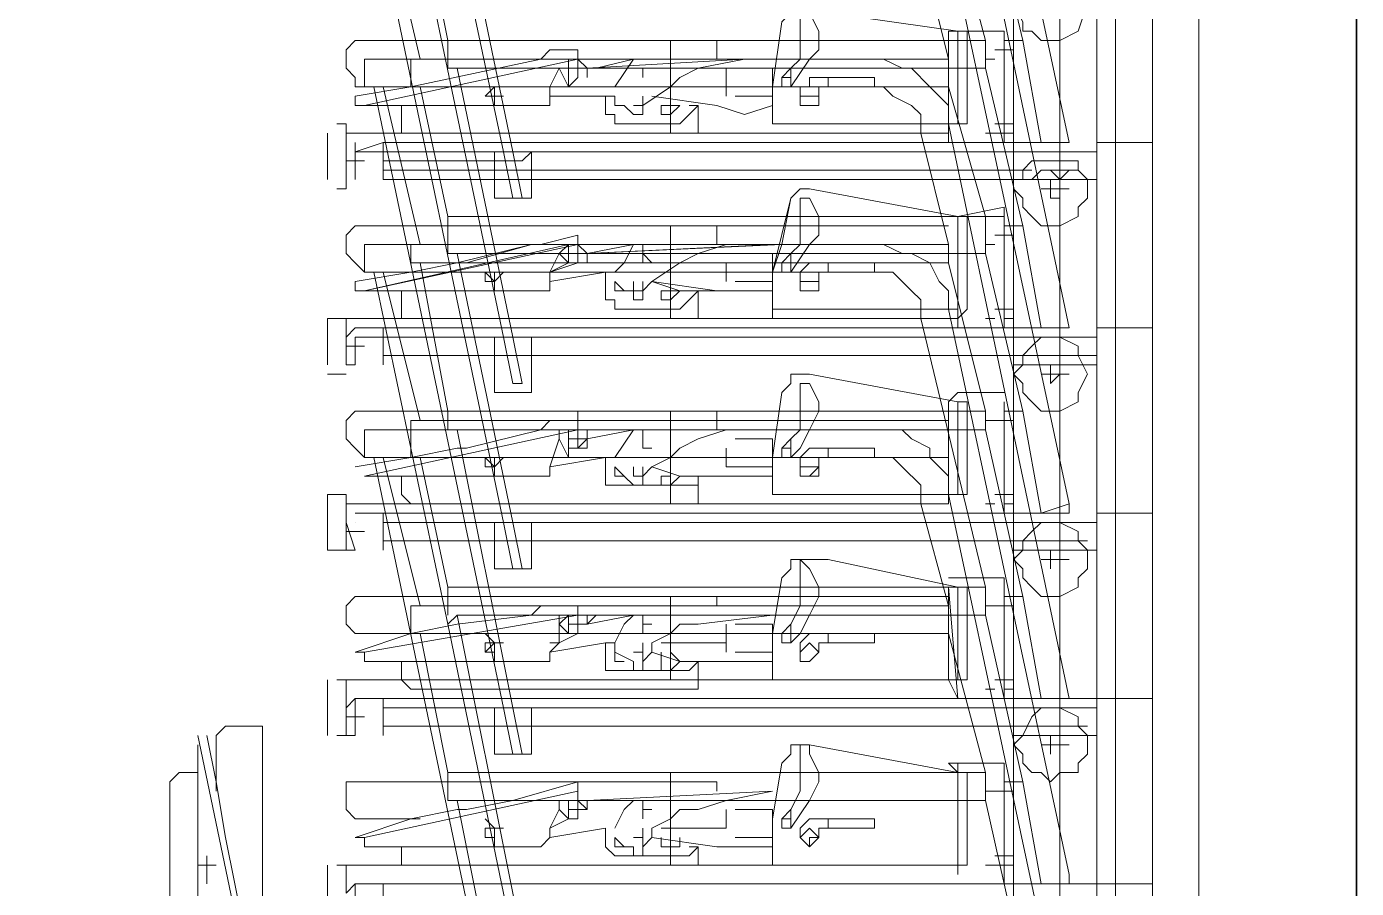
# Model space of a CAD drawing. Header units: millimetres. Extents: x -1.1 to 32, y -0.3 to 34.4.
# Drawn here: x 27.097 to 29.128, y 3.623 to 4.939 of the extents above; entities that cross this region are included whole.
import ezdxf

# ---------------------------------------------------------------- set-up
doc = ezdxf.new("R2010")
doc.units = ezdxf.units.MM
doc.layers.add('PDF_Geometría', color=7, linetype='Continuous')

msp = doc.modelspace()

# ---------------------------------------------------------------- linework, layer by layer
at = {"layer": 'PDF_Geometría', "lineweight": 35}
msp.add_lwpolyline([(18.4115, 13.8648), (29.1278, 13.8648), (29.1278, 11.5574), (29.1278, 11.4441), (29.1278, 10.8212), (29.1278, 10.6372), (29.1278, 9.2357), (29.1278, 9.0942), (29.1278, 7.9192), (29.1278, 7.5794), (29.1278, 2.6247), (20.7756, 2.6247), (13.5842, 2.6247)], dxfattribs=at)
at = {"layer": 'PDF_Geometría', "color": 80, "lineweight": 18, "true_color": 0x49fd1f}
for points in [[(28.7597, 3.2335), (28.7597, 6.9566)], [(28.8871, 3.2335), (28.8871, 6.9566)], [(28.6748, 3.2335), (28.6748, 6.7301)], [(28.7314, 3.6298), (28.8164, 3.6298), (28.8164, 3.2335), (28.8164, 3.913), (28.8164, 4.1961), (28.8164, 4.4792), (28.8164, 4.7623), (28.8164, 5.0313), (28.8164, 6.7301), (28.7314, 6.7301)], [(28.604, 4.9888), (28.604, 4.7057), (28.604, 4.4226), (28.604, 4.1395), (28.604, 3.8563), (28.604, 3.8139), (28.604, 3.6298), (28.604, 3.2335)], [(28.7314, 3.2335), (28.7314, 3.8563), (28.7314, 4.1395), (28.7314, 4.4226), (28.7314, 4.7057), (28.7314, 4.9888)], [(27.6414, 4.7623), (28.5899, 4.7623), (28.5899, 4.9322), (28.5191, 4.9322), (28.5049, 4.9322), (28.5049, 4.7623), (28.5191, 4.7623)], [(28.5899, 4.7623), (28.5899, 4.8048), (28.5899, 4.7623)], [(27.5565, 4.7765), (27.5565, 4.7057)], [(27.5848, 4.7765), (27.5848, 4.7907), (27.5706, 4.7907)], [(28.5049, 4.7765), (27.5848, 4.7765), (27.5848, 4.7057), (27.5848, 4.6916), (27.5706, 4.6916)], [(27.5989, 4.7623), (27.5989, 4.7482), (27.5989, 4.7623)], [(28.5899, 4.7623), (28.5191, 4.7623), (28.5899, 4.7623)], [(28.7314, 4.7623), (28.8164, 4.7623)], [(27.5989, 4.7482), (27.5989, 4.7057)], [(28.7314, 4.7057), (28.7173, 4.7057), (28.7031, 4.7199), (28.7031, 4.734), (28.6748, 4.734), (28.6606, 4.734), (28.6465, 4.734), (28.6323, 4.734), (28.6182, 4.7199), (28.6182, 4.7057), (28.604, 4.7057), (27.6414, 4.7057)], [(28.5899, 4.6632), (28.5899, 4.5217), (28.5899, 4.4792), (28.5191, 4.4792), (28.5191, 4.6491)], [(28.5049, 4.6491), (28.5191, 4.6491), (28.5049, 4.6491)], [(28.5899, 4.5217), (28.5899, 4.4792), (28.5191, 4.4792)], [(27.5848, 4.4934), (27.5565, 4.4934), (27.5565, 4.4226)], [(28.5049, 4.4934), (27.5848, 4.4934), (27.5848, 4.4651), (27.5848, 4.4226), (27.5989, 4.4226), (27.5989, 4.4651), (27.6414, 4.4651), (27.6414, 4.4226), (27.6414, 4.4651), (27.6414, 4.4792), (27.5989, 4.4792), (27.5848, 4.4651)], [(28.604, 4.4792), (27.6414, 4.4792)], [(28.7314, 4.4792), (28.8164, 4.4792)], [(28.604, 4.4367), (27.6414, 4.4367)], [(27.5565, 4.4084), (27.5848, 4.4084)], [(28.7314, 4.4226), (28.604, 4.4226)], [(28.5899, 4.3801), (28.5191, 4.3801), (28.5049, 4.366), (28.5049, 4.2102), (27.5848, 4.2102)], [(28.5899, 4.366), (28.5899, 4.1961), (27.6414, 4.1961), (27.5989, 4.1961)], [(28.5899, 4.3235), (28.5899, 4.366), (28.5899, 4.3235)], [(27.6414, 4.1961), (27.6414, 4.1819), (27.6414, 4.1395), (27.6414, 4.1819)], [(28.5899, 4.1961), (28.5191, 4.1961)], [(28.7314, 4.1961), (28.8164, 4.1961)], [(27.5848, 4.1819), (27.5848, 4.1395)], [(27.5989, 4.1819), (27.5989, 4.1819)], [(27.6414, 4.1819), (27.6414, 4.1819)], [(28.604, 4.1536), (27.6414, 4.1536)], [(28.7314, 4.1395), (28.604, 4.1395)], [(28.6606, 4.1253), (28.6748, 4.1253), (28.6606, 4.1253)], [(28.5899, 4.097), (28.5899, 3.913), (28.5899, 3.9554), (28.5899, 3.913), (28.5191, 3.913), (28.5049, 3.913)], [(28.5191, 4.097), (28.5049, 4.097)], [(27.5565, 3.9413), (27.5565, 3.8563)], [(27.5706, 3.9413), (27.5848, 3.9413), (28.5049, 3.9413)], [(27.5848, 3.9413), (27.5848, 3.8988), (27.5848, 3.8563)], [(27.5706, 3.8563), (27.5848, 3.8563), (27.5989, 3.8563), (27.5989, 3.8988), (27.5989, 3.913), (27.6414, 3.913), (27.6414, 3.8988), (27.6414, 3.8563), (27.6414, 3.8988), (27.6414, 3.913)], [(28.604, 3.913), (27.6414, 3.913), (27.5989, 3.913), (27.5848, 3.8988)], [(28.7314, 3.913), (28.8164, 3.913)], [(28.604, 3.8705), (27.6414, 3.8705)], [(28.7314, 3.8563), (28.604, 3.8563)], [(28.6606, 3.8422), (28.6748, 3.8422), (28.6606, 3.8422)], [(28.5899, 3.8139), (28.5191, 3.8139), (28.5049, 3.8139), (28.5191, 3.7997), (28.5191, 3.8139), (28.5899, 3.8139), (28.5899, 3.7997)], [(28.5191, 3.7997), (28.5191, 3.644)], [(28.5899, 3.7572), (28.5899, 3.7997), (28.5899, 3.7572)], [(28.5899, 3.6865), (28.5899, 3.644)], [(28.5049, 3.6582), (27.5848, 3.6582), (27.5848, 3.6157), (27.5989, 3.6298), (27.6414, 3.6298), (27.6414, 3.6157), (27.6414, 3.5732), (27.6414, 3.6157), (27.6414, 3.6298), (27.5989, 3.6298), (27.5989, 3.6157), (27.5989, 3.5732), (27.5848, 3.5732), (27.5565, 3.5732), (27.5565, 3.6582)], [(27.5848, 3.6582), (27.5706, 3.6582)], [(28.604, 3.6298), (27.6414, 3.6298)], [(28.5191, 3.6298), (28.5899, 3.6298), (28.5191, 3.6298)]]:
    msp.add_lwpolyline(points, dxfattribs=at)
at = {"layer": 'PDF_Geometría', "color": 253, "lineweight": 18, "true_color": 0xacacac}
for points in [[(27.6272, 5.6825), (27.8254, 4.7482), (27.8113, 4.7482), (27.8113, 4.6774), (27.8679, 4.6774), (27.8679, 4.7482), (27.8396, 4.7482), (27.7546, 5.1587)], [(28.5616, 4.7765), (28.5899, 4.7765), (28.5899, 4.7623), (28.6465, 4.7623), (28.6748, 4.7623), (28.689, 4.7623), (28.5049, 5.6259)], [(27.6272, 5.4135), (27.8254, 4.4651), (27.8113, 4.4651), (27.8113, 4.3801), (27.8679, 4.3801), (27.8679, 4.4651), (27.8396, 4.4651), (27.7546, 4.8756), (28.5616, 4.8756)], [(27.6414, 5.4135), (27.698, 5.1729), (27.6839, 5.1729), (27.6839, 5.1304), (27.698, 5.1304), (27.7405, 4.9181), (27.7405, 4.8756), (27.7546, 4.8756)], [(28.5049, 5.3569), (28.689, 4.4792), (28.6465, 4.4792), (28.6182, 4.6349), (28.5616, 4.8756), (28.5616, 4.9181), (28.5049, 5.1304)], [(28.5616, 5.1587), (28.6182, 4.9181), (28.5899, 4.9181), (28.5899, 4.7765), (28.604, 4.7765)], [(27.6272, 5.1304), (27.8254, 4.1819), (27.8113, 4.1819), (27.8113, 4.1112), (27.8679, 4.1112), (27.8679, 4.1819), (27.8396, 4.1819), (27.7546, 4.5925), (28.5616, 4.5925), (28.6182, 4.3518), (28.5899, 4.3518), (28.5899, 4.2102), (28.5899, 4.1961), (28.6465, 4.1961), (28.6748, 4.1961), (28.689, 4.1961), (28.689, 4.2102), (28.5049, 5.0738)], [(27.6414, 5.1304), (27.698, 4.8897), (27.6839, 4.8897), (27.6839, 4.8473), (27.698, 4.8473), (27.7405, 4.6491), (27.7405, 4.5925), (27.7546, 4.5925)], [(28.5616, 4.5925), (28.5616, 4.6491), (28.5049, 4.8473), (28.5049, 4.8897), (28.4625, 5.0596), (28.4625, 5.0738), (28.4341, 5.1162), (28.42, 5.1162), (28.4058, 5.1304), (28.3775, 5.1304), (27.6414, 5.1304)], [(27.7405, 4.9181), (28.5616, 4.9181)], [(28.689, 4.7623), (28.6465, 4.7623), (28.6182, 4.9181)], [(27.698, 4.8897), (28.5049, 4.8897)], [(28.5757, 4.8897), (28.5616, 4.8897)], [(28.604, 4.8897), (28.604, 4.8897)], [(27.6272, 4.8473), (27.8254, 3.8988), (27.8113, 3.8988), (27.8113, 3.828), (27.8679, 3.828), (27.8679, 3.8988), (27.8396, 3.8988), (27.7546, 4.3235), (28.5616, 4.3235)], [(27.6414, 4.8473), (27.698, 4.6066), (27.6839, 4.6066), (27.6839, 4.5783), (27.698, 4.5783), (27.7405, 4.3518), (27.7405, 4.3235), (27.7546, 4.3235)], [(27.698, 4.8473), (28.5049, 4.8473)], [(27.8254, 4.7482), (27.8396, 4.6774), (27.8537, 4.6774), (27.8396, 4.7482)], [(27.7405, 4.6491), (28.5616, 4.6491)], [(28.604, 4.4934), (28.5899, 4.4934), (28.5899, 4.6349), (28.6182, 4.6349)], [(27.698, 4.6066), (28.5049, 4.6066)], [(28.5757, 4.6066), (28.5616, 4.6066)], [(28.604, 4.6066), (28.604, 4.6066)], [(27.698, 4.5783), (28.5049, 4.5783)], [(27.6272, 4.5642), (27.7405, 4.0262)], [(27.6414, 4.5642), (27.698, 4.3377)], [(28.5757, 4.4934), (28.5616, 4.4934)], [(28.689, 4.4792), (28.6748, 4.4792), (28.6465, 4.4792), (28.5899, 4.4792), (28.5899, 4.4934)], [(27.8254, 4.4651), (27.8396, 4.3943), (27.8537, 4.3943), (27.8396, 4.4651)], [(27.7405, 4.3518), (28.5616, 4.3518)], [(28.6182, 4.3518), (28.6465, 4.1961), (28.689, 4.2102)], [(28.5049, 4.281), (28.4766, 4.281), (28.4766, 4.2952), (28.4483, 4.3093), (28.4341, 4.3235), (28.4058, 4.3235), (28.3775, 4.3235), (27.6839, 4.3235), (27.6839, 4.3377), (27.698, 4.3377), (28.5049, 4.3377)], [(28.5757, 4.3377), (28.5616, 4.3377)], [(28.5899, 4.3377), (28.5899, 4.3377)], [(28.604, 4.3377), (28.604, 4.3377)], [(28.6182, 3.5024), (28.5616, 3.7572), (28.5616, 3.7997), (28.5049, 4.0121), (28.5049, 4.0545), (28.4625, 4.2102), (28.4625, 4.2386), (28.4341, 4.2669), (28.42, 4.281), (28.4058, 4.281), (28.3775, 4.281), (27.6414, 4.281), (27.6272, 4.281), (27.6131, 4.281), (27.6131, 4.2952), (27.6131, 4.3093), (27.6131, 4.3235), (27.6272, 4.3235), (27.6839, 4.3235), (27.6839, 4.281), (28.4766, 4.281), (28.4908, 4.2669), (28.5049, 4.2527), (28.5049, 4.2244), (28.689, 3.3609)], [(27.6272, 4.281), (27.8254, 3.3326), (27.8113, 3.3326), (27.8113, 3.2618), (27.8679, 3.2618), (27.8679, 3.3326), (27.8396, 3.3326), (27.7546, 3.7572), (28.5616, 3.7572)], [(27.6414, 4.281), (27.698, 4.0545)], [(27.698, 4.281), (27.7405, 4.0828), (28.5616, 4.0828)], [(28.5757, 4.2102), (28.5616, 4.2102)], [(28.604, 4.2102), (28.5899, 4.2102)], [(27.8396, 4.1819), (27.8537, 4.1112), (27.8396, 4.1112), (27.8254, 4.1819)], [(27.7405, 4.0828), (27.7405, 4.0545), (28.5049, 4.0545)], [(28.6182, 4.0687), (28.5899, 4.0687), (28.5899, 3.9271)], [(28.5049, 4.0121), (27.698, 4.0121), (27.6839, 4.0121), (27.6839, 4.0545), (27.698, 4.0545), (27.7405, 4.0545), (27.7405, 4.0404)], [(28.5757, 4.0545), (28.5616, 4.0545)], [(28.604, 4.0545), (28.604, 4.0545)], [(27.7546, 4.0404), (27.8396, 3.6157), (27.8537, 3.5449), (27.8396, 3.5449), (27.8254, 3.6157), (27.7405, 4.0262), (27.7546, 4.0404), (28.5616, 4.0404)], [(27.698, 4.0121), (27.7405, 3.7997)], [(28.5757, 3.9271), (28.5616, 3.9271)], [(28.689, 3.913), (28.6748, 3.913), (28.6465, 3.913), (28.5899, 3.913), (28.5899, 3.9271), (28.604, 3.9271)], [(27.8254, 3.8988), (27.8396, 3.828), (27.8537, 3.828), (27.8396, 3.8988)], [(27.4149, 3.5166), (27.4149, 3.5024), (27.4149, 3.4741), (27.4149, 3.4458), (27.4149, 3.4317), (27.4291, 3.3042), (27.4432, 3.3042), (27.4574, 3.3042), (27.4574, 3.3184), (27.4574, 3.8563), (27.4574, 3.8705), (27.4432, 3.8705), (27.4149, 3.8705), (27.4007, 3.8705), (27.3866, 3.8563), (27.3866, 3.8422), (27.3866, 3.7856), (27.4007, 3.7006), (27.4291, 3.5591), (27.4432, 3.5307), (27.4291, 3.5166), (27.4007, 3.5166), (27.3866, 3.5591)], [(27.3583, 3.8563), (27.4291, 3.5166), (27.4432, 3.5166), (27.4432, 3.5307)], [(27.3583, 3.8422), (27.3583, 3.5874), (27.3583, 3.5732), (27.3724, 3.5732), (27.4007, 3.5591), (27.4149, 3.5591), (27.4149, 3.5449), (27.3866, 3.5449)], [(27.3724, 3.8563), (27.3866, 3.7856), (27.3866, 3.7714)], [(27.3724, 3.4033), (27.3724, 3.3892), (27.3724, 3.2901), (27.3724, 3.2335), (27.3724, 3.2052), (27.3583, 3.2052), (27.3583, 3.3326), (27.33, 3.3326), (27.3158, 3.3326), (27.3158, 3.3467), (27.3158, 3.7856), (27.33, 3.7997), (27.3583, 3.7997)], [(27.7546, 3.7572), (27.7405, 3.7572), (27.7405, 3.7997), (28.5616, 3.7997)], [(28.6182, 3.7856), (28.5899, 3.7856), (28.5899, 3.6582), (28.5616, 3.6582)], [(28.5757, 3.7714), (28.5616, 3.7714)], [(28.604, 3.7714), (28.604, 3.7714)], [(27.3724, 3.6298), (27.3724, 3.644), (27.3724, 3.6582), (27.3583, 3.6582)], [(27.3866, 3.6582), (27.3724, 3.6582), (27.3724, 3.644), (27.3724, 3.6582), (27.3724, 3.6723)], [(28.689, 3.6298), (28.6748, 3.6298), (28.6465, 3.6298), (28.5899, 3.6298), (28.5899, 3.6582), (28.604, 3.6582)]]:
    msp.add_lwpolyline(points, dxfattribs=at)
at = {"layer": 'PDF_Geometría', "color": 80, "lineweight": 18, "true_color": 0x49fd1f}
for points in [[(28.6606, 5.0172), (28.6748, 5.0172), (28.7031, 5.0172), (28.7031, 5.003), (28.7173, 4.9747), (28.7031, 4.9322), (28.6748, 4.9181), (28.6606, 4.9181), (28.6465, 4.9181), (28.6323, 4.9322), (28.6182, 4.9322), (28.6182, 4.9464), (28.604, 4.9747), (28.6182, 4.9888), (28.6182, 5.003), (28.6323, 5.0172), (28.6465, 5.0172)], [(27.6414, 4.7057), (27.6414, 4.7482), (27.6414, 4.7623), (27.5989, 4.7482), (27.6414, 4.7482)], [(28.7173, 4.6916), (28.7173, 4.6774), (28.7031, 4.6632), (28.7031, 4.6491), (28.6748, 4.6349), (28.6606, 4.6349), (28.6465, 4.6349), (28.6323, 4.6491), (28.6182, 4.6632), (28.6182, 4.6774), (28.604, 4.6916), (28.604, 4.7057), (28.7173, 4.7057)], [(28.6606, 4.6916), (28.6748, 4.6916), (28.6748, 4.6774), (28.6606, 4.6774)], [(28.5191, 4.6491), (28.5899, 4.6491), (28.5899, 4.6632)], [(28.7173, 4.4084), (28.7031, 4.3801), (28.7031, 4.366), (28.6748, 4.3518), (28.6606, 4.3518), (28.6465, 4.3518), (28.6323, 4.366), (28.6182, 4.3801), (28.6182, 4.3943), (28.604, 4.4084), (28.6182, 4.4226), (28.6182, 4.4367), (28.6323, 4.4509), (28.6465, 4.4651), (28.6606, 4.4651), (28.6748, 4.4651), (28.7031, 4.4509), (28.7031, 4.4367)], [(28.6606, 4.4084), (28.6748, 4.4084), (28.6606, 4.3943)], [(27.5848, 4.2244), (27.5706, 4.2244), (27.5565, 4.2244), (27.5565, 4.2102), (27.5565, 4.1395), (27.5706, 4.1395), (27.5848, 4.1395), (27.5989, 4.1395), (27.5848, 4.1819)], [(28.604, 4.1253), (28.6182, 4.1395), (28.6182, 4.1536), (28.6323, 4.1678), (28.6465, 4.1819), (28.6606, 4.1819), (28.6748, 4.1819), (28.7031, 4.1678), (28.7031, 4.1536), (28.7173, 4.1395), (28.7173, 4.1253), (28.7173, 4.1112), (28.7031, 4.097), (28.7031, 4.0828), (28.6748, 4.0687), (28.6606, 4.0687), (28.6465, 4.0687), (28.6323, 4.0828), (28.6182, 4.097), (28.6182, 4.1112)], [(28.5191, 3.913), (28.5049, 3.9413), (28.5049, 4.0828)], [(28.5899, 4.0404), (28.5899, 4.0828), (28.5899, 4.097), (28.5191, 4.097), (28.5899, 4.097), (28.5899, 4.0828)], [(28.6465, 3.8988), (28.6606, 3.8988), (28.6748, 3.8988), (28.7031, 3.8847), (28.7031, 3.8705), (28.7173, 3.8563), (28.7173, 3.8422), (28.7173, 3.828), (28.7031, 3.8139), (28.7031, 3.7997), (28.6748, 3.7997), (28.6606, 3.7856), (28.6465, 3.7997), (28.6323, 3.7997), (28.6182, 3.8139), (28.6182, 3.828), (28.604, 3.8422), (28.6182, 3.8563), (28.6323, 3.8847)]]:
    msp.add_lwpolyline(points, close=True, dxfattribs=at)
at = {"layer": 'PDF_Geometría', "lineweight": 18}
for points in [[(28.236, 4.7907), (28.236, 4.8473), (28.2501, 4.9464), (28.2643, 4.9605), (28.2784, 4.9747), (28.2926, 4.9747), (28.3209, 4.9605), (28.5191, 4.9322)], [(28.151, 4.8897), (28.151, 4.9039), (28.151, 4.9181), (27.5989, 4.9181), (27.5848, 4.9039), (27.5848, 4.8756), (27.5989, 4.8614), (27.5989, 4.8473), (27.6131, 4.8473), (27.6839, 4.8473), (27.8821, 4.8897), (27.8962, 4.9039), (27.9387, 4.9039)], [(27.9387, 4.9039), (27.9387, 4.8897), (27.9387, 4.9039)], [(28.604, 4.9039), (28.5757, 4.9039)], [(27.6131, 4.819), (27.9387, 4.8897), (27.9387, 4.8756), (27.9387, 4.8897), (27.9528, 4.8756), (27.9245, 4.8756)], [(27.8962, 4.8331), (27.8962, 4.8473), (27.9104, 4.8756), (27.9245, 4.8756), (27.9245, 4.8897), (27.9387, 4.8897), (27.9387, 4.8756), (27.9528, 4.8756), (27.967, 4.8756), (27.9528, 4.8756), (27.967, 4.8756), (28.0236, 4.8897), (27.9953, 4.8473)], [(27.8962, 4.8473), (27.9245, 4.8473), (27.9104, 4.8756)], [(27.9528, 4.8756), (27.9387, 4.8756), (27.9387, 4.8614), (27.9387, 4.8756), (27.9387, 4.8614), (27.9245, 4.8473), (27.9245, 4.8897)], [(27.9528, 4.8614), (27.9528, 4.8756), (28.1935, 4.8897)], [(28.0378, 4.8331), (28.0378, 4.819), (28.0802, 4.8473), (28.0944, 4.8614), (28.1227, 4.8756), (28.1935, 4.8897), (28.2501, 4.8897)], [(28.0519, 4.8756), (28.0378, 4.8756), (28.0378, 4.8614)], [(28.1652, 4.8756), (28.1652, 4.8331)], [(28.1793, 4.8331), (28.236, 4.8331), (28.236, 4.8756), (28.1793, 4.8756)], [(28.2643, 4.8756), (28.2501, 4.8614), (28.2501, 4.8473), (28.2643, 4.8473)], [(28.3209, 4.8614), (28.3067, 4.8614), (28.2926, 4.8614), (28.2926, 4.8473), (28.2784, 4.8473), (28.2784, 4.8331), (28.2784, 4.819), (28.2926, 4.819), (28.3067, 4.819), (28.3067, 4.8331), (28.3067, 4.8473), (28.3209, 4.8473)], [(27.8113, 4.819), (27.6697, 4.819), (27.6131, 4.819), (27.5989, 4.819), (27.5989, 4.8331), (27.6839, 4.8473), (27.698, 4.8473)], [(27.7971, 4.8331), (27.8113, 4.8331), (27.7971, 4.8331), (27.8113, 4.8473), (27.7971, 4.8473)], [(27.8254, 4.8331), (27.8113, 4.8331), (27.8113, 4.8473), (27.8113, 4.8331), (27.8113, 4.819), (27.8821, 4.819), (27.8962, 4.819), (27.8962, 4.8331), (27.9811, 4.8331)], [(28.0661, 4.8473), (28.1652, 4.8473)], [(27.6697, 4.819), (27.6697, 4.7907), (27.6697, 4.7765), (27.6839, 4.7765), (28.1227, 4.7765), (28.1227, 4.7907), (28.1227, 4.819), (28.1086, 4.8048), (28.0944, 4.7907), (27.9953, 4.7907), (27.9953, 4.8048), (27.9811, 4.8048), (27.9811, 4.8331), (27.9953, 4.8331), (27.9953, 4.819), (28.0095, 4.819), (28.0236, 4.8048), (28.0378, 4.8048), (28.0378, 4.819), (28.0236, 4.819)], [(28.0095, 4.819), (27.9953, 4.819)], [(28.0378, 4.819), (28.0378, 4.8048)], [(28.236, 4.819), (28.1935, 4.8048), (28.151, 4.819), (28.0519, 4.8331)], [(28.1227, 4.819), (28.1086, 4.819)], [(28.5191, 4.8048), (28.5191, 4.7907)], [(28.604, 4.7907), (28.5757, 4.7907)], [(27.5848, 4.734), (27.6131, 4.734)], [(27.8679, 4.7482), (27.8537, 4.734), (27.6414, 4.734)], [(28.6323, 4.7199), (27.6839, 4.7199), (27.6414, 4.7199)], [(28.7314, 4.7057), (28.7173, 4.7057), (28.7031, 4.7199), (28.689, 4.7199), (28.6606, 4.7199), (28.6465, 4.7199), (28.6323, 4.7057), (28.604, 4.7057)], [(28.689, 4.7199), (28.6748, 4.7057), (28.6606, 4.7199)], [(28.6606, 4.6774), (28.6606, 4.6916), (28.6465, 4.6916)], [(28.689, 4.6916), (28.6606, 4.6916), (28.6606, 4.7057)], [(28.604, 4.6208), (28.5757, 4.6208)], [(28.2501, 4.6066), (27.9528, 4.5925), (28.0236, 4.6066), (27.9528, 4.5925), (28.236, 4.6066), (28.1652, 4.6066), (28.1227, 4.5925), (28.0944, 4.5783), (28.0519, 4.55), (28.0378, 4.5358), (28.0519, 4.55), (28.151, 4.5358), (28.236, 4.5358), (28.1935, 4.5358), (28.0944, 4.5358), (28.0519, 4.55), (28.0944, 4.5783), (28.1227, 4.5925), (28.1652, 4.6066), (28.236, 4.6066)], [(28.0519, 4.5783), (28.0378, 4.5925), (28.0519, 4.5783), (28.0236, 4.5783)], [(28.0378, 4.5783), (28.0378, 4.6066), (28.0378, 4.5783), (28.0519, 4.5783), (28.0378, 4.5925)], [(28.2784, 4.55), (28.2784, 4.5642), (28.2926, 4.5783), (28.3067, 4.5783), (28.3209, 4.5783), (28.3209, 4.5642), (28.3067, 4.5642)], [(28.236, 4.5642), (28.236, 4.5642)], [(28.2926, 4.55), (28.3067, 4.55), (28.3067, 4.5358), (28.2926, 4.5358), (28.2784, 4.5358), (28.2784, 4.55), (28.2926, 4.55), (28.3067, 4.55)], [(27.6131, 4.5358), (27.6131, 4.5358)], [(28.2926, 4.5358), (28.2926, 4.5358)], [(28.604, 4.5075), (28.5757, 4.5075)], [(27.5848, 4.4509), (27.6131, 4.4509)], [(27.8679, 4.4651), (27.8537, 4.4651), (27.6414, 4.4651), (27.7122, 4.4651), (28.7314, 4.4651), (27.7405, 4.4651), (27.6414, 4.4651)], [(28.6323, 4.4367), (27.6839, 4.4367), (27.6414, 4.4367)], [(28.7173, 4.4367), (28.604, 4.4367)], [(28.7314, 4.4367), (28.6465, 4.4367)], [(28.689, 4.4084), (28.6465, 4.4084)], [(28.6606, 4.3943), (28.6606, 4.4226)], [(28.151, 4.3235), (28.151, 4.3377), (28.151, 4.3518), (27.5989, 4.3518), (27.5848, 4.3377), (27.5848, 4.3093), (27.5989, 4.2952), (27.6131, 4.281), (27.6839, 4.281), (27.7546, 4.2952), (27.7688, 4.2952), (27.8821, 4.3235), (27.8962, 4.3377), (27.9387, 4.3377), (27.9387, 4.3235), (27.6131, 4.2527), (27.6697, 4.2527)], [(28.236, 4.2527), (28.1935, 4.2527), (28.0944, 4.2527), (28.0519, 4.2669), (28.0802, 4.281), (28.0944, 4.2952), (28.1227, 4.3093), (28.1652, 4.3235), (28.236, 4.3235), (27.9528, 4.3235), (27.9528, 4.3093), (27.9528, 4.3235), (27.9387, 4.3235), (27.9387, 4.3377), (27.9387, 4.3518), (27.9387, 4.3377)], [(28.236, 4.2244), (28.5191, 4.2244), (28.5332, 4.2244), (28.5332, 4.366), (28.5191, 4.366)], [(28.604, 4.3377), (28.5757, 4.3377)], [(27.8962, 4.281), (27.9245, 4.281), (27.9245, 4.2952), (27.9387, 4.2952), (27.9528, 4.2952), (27.9528, 4.3093), (28.0236, 4.3235), (27.9953, 4.281)], [(27.8962, 4.2669), (27.9104, 4.3093)], [(27.9245, 4.281), (27.9104, 4.3093), (27.9104, 4.3235), (27.9245, 4.3235), (27.9245, 4.3093), (27.9245, 4.2952)], [(27.9245, 4.3235), (27.9387, 4.3235), (27.9387, 4.3093), (27.9387, 4.3235), (27.9387, 4.3093), (27.9245, 4.3093)], [(27.9387, 4.2952), (27.9528, 4.3093), (27.9387, 4.3093), (27.9528, 4.3093)], [(27.9387, 4.3093), (27.9387, 4.2952), (27.9387, 4.3093)], [(28.0378, 4.3235), (28.0378, 4.2952)], [(28.0378, 4.3093), (28.0378, 4.2952), (28.0519, 4.2952)], [(28.1793, 4.3093), (28.236, 4.3093), (28.236, 4.2952), (28.236, 4.2669), (28.1652, 4.2669), (28.1652, 4.2952)], [(28.2643, 4.3093), (28.2501, 4.2952), (28.2501, 4.281), (28.2643, 4.281)], [(28.3209, 4.281), (28.3067, 4.281), (28.3067, 4.2669), (28.2926, 4.2527), (28.3067, 4.2527), (28.3067, 4.2669), (28.2926, 4.2669), (28.2784, 4.2669), (28.2784, 4.2527), (28.2926, 4.2527), (28.2784, 4.2527), (28.2784, 4.2669), (28.2784, 4.281), (28.2926, 4.2952), (28.3067, 4.2952), (28.3209, 4.2952)], [(27.5989, 4.2669), (27.6839, 4.281), (27.698, 4.281)], [(27.7971, 4.281), (27.8113, 4.2669), (27.7971, 4.2669)], [(27.8113, 4.2527), (27.8113, 4.2669), (27.8254, 4.281)], [(28.0378, 4.2669), (28.0378, 4.2527), (28.0378, 4.2386), (28.0378, 4.2527), (28.0236, 4.2527), (28.0236, 4.2669), (28.0236, 4.2527), (28.0378, 4.2527), (28.0378, 4.2386), (28.0236, 4.2386), (28.0095, 4.2527), (27.9953, 4.2669), (27.9953, 4.2527), (28.0095, 4.2527)], [(28.0378, 4.2669), (28.0378, 4.2527), (28.0378, 4.2669)], [(28.0378, 4.2527), (28.0519, 4.2669)], [(28.0661, 4.281), (28.1652, 4.281)], [(28.0944, 4.2527), (28.0802, 4.2386), (28.0661, 4.2386), (28.0661, 4.2527), (28.0802, 4.2527)], [(28.0661, 4.2527), (28.0661, 4.2527)], [(28.1227, 4.2527), (28.1086, 4.2527)], [(28.5191, 4.2386), (28.5191, 4.2244)], [(28.604, 4.2244), (28.5757, 4.2244)], [(27.5848, 4.1678), (27.6131, 4.1678)], [(27.6414, 4.1819), (27.8537, 4.1819), (27.8679, 4.1819)], [(28.6323, 4.1536), (27.6839, 4.1536), (27.6414, 4.1536)], [(28.7173, 4.1536), (28.7031, 4.1536), (28.689, 4.1536), (28.6748, 4.1536), (28.6606, 4.1536), (28.6182, 4.1536)], [(28.689, 4.1536), (28.6748, 4.1536), (28.6606, 4.1536)], [(28.5191, 4.0828), (28.3209, 4.1253), (28.2926, 4.1253), (28.2784, 4.1253), (28.2643, 4.1253), (28.2643, 4.1112), (28.2501, 4.097), (28.236, 4.0121), (28.236, 3.9413), (28.5191, 3.9413), (28.5332, 3.9413), (28.5332, 4.0828), (28.5191, 4.0828), (28.5191, 3.9554), (28.5191, 3.9413), (28.236, 3.9413)], [(28.6606, 4.1395), (28.6606, 4.1253), (28.6465, 4.1253)], [(28.6606, 4.1112), (28.6606, 4.1253), (28.689, 4.1253)], [(27.967, 4.0404), (27.9528, 4.0262), (27.9528, 4.0404), (27.9387, 4.0404), (27.9387, 4.0545), (27.8821, 4.0545), (27.8679, 4.0404), (27.7546, 4.0262), (27.6839, 4.0121), (27.6131, 4.0121), (27.5989, 4.0121), (27.5848, 4.0262), (27.5848, 4.0545), (27.5989, 4.0687), (28.151, 4.0687), (28.151, 4.0545)], [(27.9245, 4.0262), (27.9387, 4.0262), (27.9528, 4.0262), (27.9387, 4.0262), (27.9387, 4.0404), (27.9387, 4.0262), (27.9387, 4.0404), (27.9245, 4.0404), (27.9104, 4.0262), (27.9104, 3.9979), (27.9387, 4.0121), (27.9387, 4.0545), (27.9387, 4.0404), (27.6131, 3.9837), (27.5989, 3.9837), (27.6839, 4.0121), (27.698, 4.0121)], [(28.604, 4.0545), (28.5757, 4.0545)], [(27.9104, 4.0404), (27.9104, 4.0262), (27.9245, 4.0121), (27.9245, 4.0404)], [(27.9387, 4.0262), (27.9387, 4.0404)], [(27.9387, 4.0262), (27.9528, 4.0262), (27.9387, 4.0262)], [(28.236, 3.9696), (28.1935, 3.9696), (28.0944, 3.9696), (28.0519, 3.9837), (28.0519, 3.9979), (28.0802, 4.0121), (28.0944, 4.0262), (28.1227, 4.0262), (28.236, 4.0404), (27.9528, 4.0404)], [(27.9528, 4.0262), (28.0236, 4.0404), (28.0095, 4.0262), (27.9953, 3.9979), (27.9953, 3.9837), (28.0236, 3.9696), (28.0236, 3.9554), (28.0378, 3.9554), (28.0378, 3.9696), (28.0378, 3.9837), (28.0378, 3.9979)], [(28.0378, 4.0404), (28.0378, 4.0121)], [(28.1652, 4.0262), (28.1652, 3.9979)], [(28.1793, 4.0262), (28.236, 4.0262), (28.236, 3.9979), (28.236, 3.9837), (28.1793, 3.9837)], [(28.2643, 3.9979), (28.2501, 3.9979), (28.2501, 4.0121), (28.2643, 4.0262)], [(27.8254, 3.9979), (27.8113, 3.9979), (27.7971, 4.0121)], [(28.3209, 4.0121), (28.3067, 4.0121), (28.2926, 4.0121), (28.2784, 3.9979), (28.2784, 3.9837), (28.2784, 3.9696), (28.2926, 3.9696), (28.3067, 3.9837), (28.2926, 3.9979), (28.2784, 3.9837), (28.2784, 3.9979)], [(27.7971, 3.9837), (27.8113, 3.9979), (27.8113, 3.9837), (27.7971, 3.9837), (27.7971, 3.9979), (27.8113, 3.9979), (27.8113, 3.9837), (27.8113, 3.9696), (27.6697, 3.9696), (27.6131, 3.9696), (27.6131, 3.9837)], [(27.6697, 3.9696), (27.6697, 3.9413), (27.6839, 3.9271), (28.1227, 3.9271), (28.1227, 3.9413), (28.1227, 3.9696), (28.1086, 3.9554), (28.0944, 3.9554), (27.9953, 3.9554), (27.9811, 3.9554), (27.9811, 3.9979), (27.9953, 3.9979), (27.9811, 3.9979), (27.8962, 3.9837), (27.8962, 3.9696), (27.8821, 3.9696), (27.8113, 3.9696)], [(27.7971, 3.9837), (27.7971, 3.9837)], [(27.8962, 3.9979), (27.9104, 3.9979), (27.8962, 3.9837)], [(28.0095, 3.9696), (27.9953, 3.9696), (27.9953, 3.9837)], [(28.0236, 3.9837), (28.0378, 3.9837)], [(28.0378, 3.9696), (28.0519, 3.9837)], [(28.0661, 3.9979), (28.1652, 3.9979), (28.1652, 3.9837)], [(28.0802, 3.9696), (28.0802, 3.9837), (28.0944, 3.9696), (28.0802, 3.9554), (28.0661, 3.9554), (28.0661, 3.9696), (28.0661, 3.9837)], [(28.2784, 3.9837), (28.2784, 3.9696), (28.2926, 3.9696), (28.3067, 3.9837), (28.3067, 3.9979), (28.3209, 3.9979)], [(28.1227, 3.9696), (28.1086, 3.9696)], [(28.5191, 3.9554), (28.5191, 3.9413)], [(28.604, 3.9413), (28.5757, 3.9413)], [(28.7314, 3.913), (27.7122, 3.913), (27.6414, 3.913)], [(27.5848, 3.8847), (27.6131, 3.8847)], [(28.7314, 3.8988), (27.7405, 3.8988), (27.6414, 3.8988), (27.8537, 3.8988), (27.8679, 3.8988)], [(28.6323, 3.8705), (27.6839, 3.8705), (27.6414, 3.8705)], [(28.7173, 3.8705), (28.7031, 3.8705), (28.689, 3.8705), (28.6748, 3.8705), (28.6606, 3.8705), (28.604, 3.8705)], [(28.689, 3.8705), (28.6748, 3.8705), (28.6606, 3.8705)], [(28.689, 3.8422), (28.6465, 3.8422)], [(28.6606, 3.828), (28.6606, 3.8563)], [(28.5191, 3.7997), (28.5332, 3.7997), (28.5332, 3.6723), (28.5332, 3.6582), (28.5191, 3.6582), (28.236, 3.6582)], [(28.151, 3.7714), (28.151, 3.7856), (27.5989, 3.7856), (27.5848, 3.7856), (27.5848, 3.7431), (27.5989, 3.7289), (27.6131, 3.7289), (27.6839, 3.7289), (27.7546, 3.7431), (27.7688, 3.7431), (27.8396, 3.7572), (27.9387, 3.7856), (27.9387, 3.7714), (27.6131, 3.7006), (27.5989, 3.7006), (27.6839, 3.7289), (27.698, 3.7289)], [(27.967, 3.7572), (27.9528, 3.7572), (27.9387, 3.7572), (27.9387, 3.7714), (27.9387, 3.7572), (27.9245, 3.7572), (27.9104, 3.7572), (27.9104, 3.7431), (27.8962, 3.7148), (27.9245, 3.7289), (27.9245, 3.7572)], [(27.9104, 3.7572), (27.9104, 3.7431), (27.9245, 3.7289), (27.9387, 3.7289), (27.9387, 3.7714)], [(27.9387, 3.7431), (27.9387, 3.7572), (27.9528, 3.7572), (27.9528, 3.7431), (27.9387, 3.7431), (27.9528, 3.7431), (27.9387, 3.7572), (27.9387, 3.7431), (27.9245, 3.7431)], [(28.236, 3.6865), (28.1935, 3.6865), (28.151, 3.6865), (28.0519, 3.7006), (28.0519, 3.7148), (28.0802, 3.7289), (28.0944, 3.7431), (28.1227, 3.7431), (28.1652, 3.7572), (28.236, 3.7714), (27.9528, 3.7572), (28.0236, 3.7572), (28.0095, 3.7431), (27.9953, 3.7148)], [(28.0378, 3.7572), (28.0378, 3.7289)], [(28.604, 3.7714), (28.5757, 3.7714)], [(28.0519, 3.7431), (28.0378, 3.7431)], [(28.0661, 3.7148), (28.1652, 3.7148), (28.1652, 3.7431)], [(28.1793, 3.7431), (28.236, 3.7431), (28.236, 3.7148), (28.236, 3.7006), (28.1793, 3.7006)], [(28.2643, 3.7148), (28.2501, 3.7148), (28.2501, 3.7289), (28.2643, 3.7431)], [(27.8254, 3.7148), (27.8113, 3.7148), (27.8113, 3.7006), (27.8113, 3.7148), (27.7971, 3.7148), (27.8113, 3.7148), (27.7971, 3.7289)], [(28.3209, 3.7148), (28.3067, 3.7148), (28.3067, 3.7006), (28.2926, 3.7148), (28.2784, 3.7006), (28.2784, 3.7148), (28.2926, 3.7289), (28.3067, 3.7289), (28.3209, 3.7289), (28.3209, 3.7148), (28.3775, 3.7148), (28.3917, 3.7148), (28.3917, 3.7289), (28.3775, 3.7289), (28.3209, 3.7289)], [(27.8113, 3.6865), (27.8821, 3.6865), (27.8962, 3.7006), (27.9811, 3.7148), (27.9811, 3.6865), (27.9953, 3.6723), (28.0944, 3.6723), (28.1086, 3.6723), (28.1227, 3.6865), (28.1227, 3.6582), (27.6839, 3.6582), (27.6697, 3.6582), (27.6697, 3.6865), (27.6131, 3.6865), (27.6131, 3.7006)], [(27.6697, 3.6865), (27.8113, 3.6865), (27.8113, 3.7006), (27.7971, 3.7006), (27.7971, 3.7148), (27.7971, 3.7006)], [(27.8962, 3.7006), (27.8962, 3.7148)], [(28.0236, 3.7006), (28.0378, 3.7006), (28.0378, 3.6865), (28.0378, 3.6723), (28.0236, 3.6723), (28.0236, 3.6865), (28.0095, 3.6865), (27.9953, 3.7006), (27.9953, 3.6865), (28.0095, 3.6865)], [(28.0378, 3.7148), (28.0378, 3.7006)], [(28.0378, 3.7006), (28.0378, 3.7006)], [(28.0519, 3.7006), (28.0378, 3.6865), (28.0378, 3.6723)], [(28.0944, 3.7006), (28.0944, 3.6865), (28.0802, 3.6865), (28.0661, 3.6865), (28.0661, 3.7006), (28.0661, 3.6865), (28.0802, 3.6865)], [(28.2784, 3.7006), (28.2784, 3.7148)], [(28.2784, 3.7006), (28.2926, 3.6865), (28.2784, 3.7006)], [(28.1227, 3.6865), (28.1086, 3.6865)], [(28.5191, 3.6723), (28.5191, 3.6582)], [(28.604, 3.6723), (28.5757, 3.6723)], [(28.7314, 3.6298), (27.7122, 3.6298), (27.6414, 3.6298)]]:
    msp.add_lwpolyline(points, dxfattribs=at)
for points in [[(28.2784, 4.9605), (28.2926, 4.9605), (28.3067, 4.9322), (28.3067, 4.9039), (28.2926, 4.8897), (28.2643, 4.8473), (28.2643, 4.8756), (28.2784, 4.8897), (28.2784, 4.9181), (28.2784, 4.9322), (28.2784, 4.9464)], [(28.5191, 4.9322), (28.5332, 4.9322), (28.5332, 4.7907), (28.5191, 4.7907), (28.236, 4.7907), (28.5191, 4.7907), (28.5191, 4.8048)], [(28.2643, 4.8614), (28.2643, 4.8473), (28.2501, 4.8473), (28.2501, 4.8614)], [(28.3775, 4.8473), (28.3209, 4.8473), (28.3209, 4.8614), (28.3775, 4.8614), (28.3917, 4.8614), (28.3917, 4.8473)], [(28.0661, 4.819), (28.0661, 4.8048), (28.0802, 4.8048), (28.0944, 4.819), (28.0802, 4.819)], [(28.2926, 4.8331), (28.3067, 4.8331), (28.3067, 4.819), (28.2926, 4.819), (28.2784, 4.819), (28.2784, 4.8331)], [(27.6414, 4.7482), (27.7405, 4.7482), (28.7314, 4.7482), (27.7122, 4.7482)], [(28.2926, 4.6916), (28.5191, 4.6491), (28.5191, 4.5217), (28.5191, 4.5075), (28.236, 4.5075), (28.236, 4.5358), (28.236, 4.5642), (28.2501, 4.6066), (28.2643, 4.6774), (28.2784, 4.6916)], [(28.2926, 4.6916), (28.5191, 4.6491), (28.5191, 4.5217), (28.5191, 4.5075), (28.236, 4.5075), (28.236, 4.5642), (28.2643, 4.6774), (28.2784, 4.6916)], [(28.2784, 4.6774), (28.2926, 4.6774), (28.3067, 4.6491), (28.3067, 4.6208), (28.2926, 4.6066), (28.2643, 4.5642), (28.2643, 4.5925), (28.2784, 4.6066), (28.2784, 4.6349), (28.2784, 4.6491)], [(28.2784, 4.6774), (28.2926, 4.6774), (28.3067, 4.6491), (28.3067, 4.6208), (28.2926, 4.6066), (28.2643, 4.5642), (28.2643, 4.5925), (28.2784, 4.6066), (28.2784, 4.6349), (28.2784, 4.6491)], [(27.9387, 4.6208), (27.9387, 4.6066), (27.9245, 4.6066), (27.6131, 4.5358), (27.8821, 4.5358), (27.8962, 4.5358), (27.8962, 4.55), (27.9811, 4.5642), (27.8962, 4.55), (27.8962, 4.5358), (27.8821, 4.5358), (27.8113, 4.5358), (27.6697, 4.5358), (27.6697, 4.5075), (27.6697, 4.4934), (27.6839, 4.4934), (27.6697, 4.4934), (27.6697, 4.5075), (27.6697, 4.5358), (27.6131, 4.5358), (27.5989, 4.5358), (27.5989, 4.55), (27.6839, 4.5642), (27.698, 4.5642), (27.6839, 4.5642), (27.5989, 4.55), (27.5989, 4.5358), (27.6131, 4.5358), (27.9387, 4.6066), (27.9387, 4.6208), (27.8821, 4.6066), (27.8679, 4.6066), (27.7546, 4.5783), (27.6839, 4.5642), (27.6131, 4.5642), (27.5989, 4.5783), (27.5848, 4.5925), (27.5848, 4.6208), (27.5989, 4.6349), (28.151, 4.6349), (28.151, 4.6208), (28.151, 4.6066), (28.151, 4.6208), (28.151, 4.6349), (27.5989, 4.6349), (27.5848, 4.6208), (27.5848, 4.5925), (27.5989, 4.5783), (27.6131, 4.5642), (27.6839, 4.5642), (27.7546, 4.5783), (27.7688, 4.5783), (27.8679, 4.6066), (27.8821, 4.6066), (27.9387, 4.6208), (27.9387, 4.6066), (27.9245, 4.6066), (27.9104, 4.5925), (27.9245, 4.6066), (27.9387, 4.6066), (27.9528, 4.5925), (27.9387, 4.5925), (27.9387, 4.6066), (27.9387, 4.5925), (27.9245, 4.5925), (27.9387, 4.5925), (27.9387, 4.6066), (27.9387, 4.5925), (27.9528, 4.5925), (27.9387, 4.6066), (27.9387, 4.5783), (27.9245, 4.5783), (27.8962, 4.5642), (27.8962, 4.55), (27.8962, 4.5642), (27.9387, 4.5783)], [(28.236, 4.5075), (28.236, 4.4934), (28.5191, 4.4934), (28.5332, 4.5075), (28.5332, 4.6491), (28.5191, 4.6491), (28.5332, 4.6491), (28.5332, 4.5075), (28.5191, 4.4934), (28.236, 4.4934)], [(28.0236, 4.6066), (28.0095, 4.5783), (27.9953, 4.5642), (27.9811, 4.5642), (27.9811, 4.5217), (27.9953, 4.5217), (27.9953, 4.5075), (28.0944, 4.5075), (28.1086, 4.5217), (28.1227, 4.5358), (28.1227, 4.5075), (28.1227, 4.4934), (27.6839, 4.4934), (28.1227, 4.4934), (28.1227, 4.5075), (28.1227, 4.5358), (28.1086, 4.5217), (28.0944, 4.5075), (27.9953, 4.5075), (27.9953, 4.5217), (27.9811, 4.5217), (27.9811, 4.5642), (27.9953, 4.5642), (28.0095, 4.5783)], [(27.9104, 4.5925), (27.9245, 4.5783), (27.9245, 4.6066), (27.9245, 4.5783), (27.9104, 4.5925), (27.8962, 4.5642)], [(27.9387, 4.5925), (27.9387, 4.5783), (27.9387, 4.5925), (27.9528, 4.5925)], [(27.9387, 4.5783), (27.9528, 4.5783), (27.9528, 4.5925), (27.967, 4.5925), (27.9528, 4.5925), (27.9528, 4.5783)], [(27.9387, 4.5925), (27.9387, 4.5783), (27.9387, 4.5925), (27.9528, 4.5925)], [(28.1793, 4.55), (28.236, 4.55), (28.236, 4.5783), (28.236, 4.5925), (28.1793, 4.5925), (28.236, 4.5925), (28.236, 4.5783), (28.236, 4.5642), (28.236, 4.55)], [(28.2643, 4.5925), (28.2501, 4.5783), (28.2501, 4.5642), (28.2643, 4.5642), (28.2501, 4.5642), (28.2501, 4.5783)], [(28.1652, 4.55), (28.1652, 4.5783)], [(28.2643, 4.5642), (28.2501, 4.5642), (28.2501, 4.5783), (28.2643, 4.5783)], [(28.2643, 4.5642), (28.2501, 4.5642), (28.2501, 4.5783), (28.2643, 4.5783)], [(28.2784, 4.5642), (28.2784, 4.55), (28.2784, 4.5358), (28.2926, 4.5358), (28.3067, 4.5358), (28.3067, 4.55), (28.3067, 4.5642), (28.3209, 4.5642), (28.3775, 4.5642), (28.3917, 4.5642), (28.3917, 4.5783), (28.3775, 4.5783), (28.3209, 4.5783), (28.3067, 4.5783), (28.2926, 4.5783)], [(28.3209, 4.5783), (28.3209, 4.5642), (28.3775, 4.5642), (28.3917, 4.5642), (28.3917, 4.5783), (28.3775, 4.5783)], [(27.8254, 4.5642), (27.8113, 4.55), (27.8113, 4.5358), (27.8113, 4.55), (27.7971, 4.55), (27.8113, 4.55), (27.7971, 4.5642), (27.8113, 4.5642), (27.7971, 4.5642), (27.7971, 4.55), (27.8113, 4.55), (27.8113, 4.5642), (27.8113, 4.55)], [(27.7971, 4.55), (27.7971, 4.5642), (27.8113, 4.5642), (27.8113, 4.55)], [(27.9953, 4.55), (28.0095, 4.5358), (28.0236, 4.5358), (28.0236, 4.5217), (28.0378, 4.5217), (28.0378, 4.5358), (28.0236, 4.5358), (28.0236, 4.55), (28.0236, 4.5358), (28.0378, 4.5358), (28.0378, 4.5217), (28.0236, 4.5217), (28.0236, 4.5358), (28.0095, 4.5358), (27.9953, 4.55), (27.9953, 4.5358), (28.0095, 4.5358), (27.9953, 4.5358)], [(28.0378, 4.5217), (28.0378, 4.5358), (28.0378, 4.55), (28.0378, 4.5358)], [(28.1652, 4.5642), (28.0661, 4.5642)], [(28.2926, 4.5358), (28.2784, 4.5358), (28.2784, 4.55), (28.2926, 4.55), (28.3067, 4.55), (28.3067, 4.5358)], [(28.0661, 4.5358), (28.0802, 4.5358), (28.0944, 4.5358), (28.0802, 4.5217), (28.0661, 4.5217)], [(28.0661, 4.5358), (28.0802, 4.5358), (28.0944, 4.5358), (28.0802, 4.5217), (28.0661, 4.5217)], [(28.1086, 4.5358), (28.1227, 4.5358)], [(28.5191, 4.5075), (28.5191, 4.5217)], [(28.2926, 4.4084), (28.5191, 4.366), (28.5191, 4.2386), (28.5191, 4.2244), (28.236, 4.2244), (28.236, 4.281), (28.2501, 4.3801), (28.2643, 4.3943), (28.2643, 4.4084), (28.2784, 4.4084)], [(28.2926, 4.3943), (28.3067, 4.366), (28.3067, 4.3518), (28.2926, 4.3235), (28.2784, 4.2952), (28.2643, 4.281), (28.2643, 4.3093), (28.2784, 4.3235), (28.2784, 4.3518), (28.2784, 4.366), (28.2784, 4.3801), (28.2784, 4.3943)], [(28.2643, 4.2952), (28.2643, 4.281), (28.2501, 4.281), (28.2501, 4.2952)], [(28.3917, 4.2952), (28.3917, 4.281), (28.3775, 4.281), (28.3209, 4.281), (28.3209, 4.2952), (28.3775, 4.2952)], [(27.8821, 4.2527), (27.8962, 4.2527), (27.8962, 4.2669), (27.9811, 4.281), (27.9811, 4.2386), (27.9953, 4.2386), (28.0944, 4.2386), (28.1086, 4.2386), (28.1227, 4.2386), (28.1227, 4.2527), (28.1227, 4.2244), (28.1227, 4.2102), (27.6839, 4.2102), (27.6697, 4.2244), (27.6697, 4.2527)], [(27.7971, 4.281), (27.8113, 4.281), (27.8113, 4.2669), (27.7971, 4.2669)], [(27.6414, 4.1819), (27.7405, 4.1819), (28.7314, 4.1819), (27.7122, 4.1819)], [(28.2926, 4.1112), (28.3067, 4.0828), (28.3067, 4.0687), (28.2926, 4.0404), (28.2784, 4.0121), (28.2643, 3.9979), (28.2643, 4.0262), (28.2784, 4.0545), (28.2784, 4.0687), (28.2784, 4.0828), (28.2784, 4.1112), (28.2784, 4.1253)], [(28.0519, 4.0262), (28.0378, 4.0262)], [(28.2501, 4.0121), (28.2643, 4.0121), (28.2643, 3.9979), (28.2501, 3.9979)], [(28.3775, 3.9979), (28.3209, 3.9979), (28.3209, 4.0121), (28.3775, 4.0121), (28.3917, 4.0121), (28.3917, 3.9979)], [(28.2643, 3.828), (28.2643, 3.8422), (28.2784, 3.8422), (28.2926, 3.8422), (28.5191, 3.7997), (28.5191, 3.6723), (28.5191, 3.6582), (28.236, 3.6582), (28.236, 3.7289), (28.2501, 3.8139)], [(28.2784, 3.828), (28.2784, 3.8422), (28.2926, 3.8422), (28.2926, 3.828), (28.3067, 3.7997), (28.3067, 3.7856), (28.2926, 3.7572), (28.2643, 3.7148), (28.2643, 3.7431), (28.2784, 3.7714), (28.2784, 3.7856), (28.2784, 3.7997)], [(28.2643, 3.7148), (28.2501, 3.7148), (28.2501, 3.7289), (28.2643, 3.7289)], [(28.2926, 3.6865), (28.3067, 3.7006), (28.2926, 3.7006)]]:
    msp.add_lwpolyline(points, close=True, dxfattribs=at)
at = {"layer": 'PDF_Geometría', "color": 2, "lineweight": 18, "true_color": 0xfffd1d}
for points in [[(28.0802, 4.7765), (28.0802, 4.9181), (28.5049, 4.9181), (28.0802, 4.9181)], [(28.0802, 4.4934), (28.0802, 4.6349), (28.5049, 4.6349), (28.0802, 4.6349)], [(28.5049, 4.3518), (28.0802, 4.3518), (28.0802, 4.2102)], [(28.0802, 3.9413), (28.0802, 4.0687), (28.5049, 4.0687), (28.0802, 4.0687)], [(28.5049, 3.7997), (28.0802, 3.7997), (28.0802, 3.6582)]]:
    msp.add_lwpolyline(points, dxfattribs=at)
at = {"layer": 'PDF_Geometría', "color": 253, "lineweight": 18, "true_color": 0xacacac}
for points in [[(27.6272, 4.8897), (28.4058, 4.8897), (28.4341, 4.8756), (28.4483, 4.8756), (28.4766, 4.8473), (28.4908, 4.8331), (28.5049, 4.819), (28.5049, 4.7907), (28.689, 3.913), (28.6465, 3.913), (28.6182, 4.0687), (28.5616, 4.3235), (28.5616, 4.3518), (28.5049, 4.5783), (28.5049, 4.6066), (28.4625, 4.7765), (28.4625, 4.8048), (28.4483, 4.819), (28.42, 4.8331), (28.4058, 4.8473), (28.3775, 4.8473), (27.6414, 4.8473), (27.6272, 4.8473), (27.6131, 4.8473), (27.6131, 4.8614), (27.6131, 4.8756), (27.6131, 4.8897)], [(28.4625, 4.4934), (28.4625, 4.5217), (28.4483, 4.5358), (28.4341, 4.55), (28.42, 4.5642), (28.4058, 4.5642), (28.3775, 4.5642), (27.6414, 4.5642), (27.6272, 4.5642), (27.6131, 4.5642), (27.6131, 4.5783), (27.6131, 4.5925), (27.6131, 4.6066), (27.6272, 4.6066), (28.4058, 4.6066), (28.4341, 4.5925), (28.4483, 4.5925), (28.4766, 4.5783), (28.4908, 4.55), (28.5049, 4.5358), (28.5049, 4.5075), (28.689, 3.644), (28.689, 3.6298), (28.6465, 3.6298), (28.6182, 3.7856), (28.5616, 4.0404), (28.5616, 4.0828)]]:
    msp.add_lwpolyline(points, close=True, dxfattribs=at)

doc.saveas('drawing.dxf')
